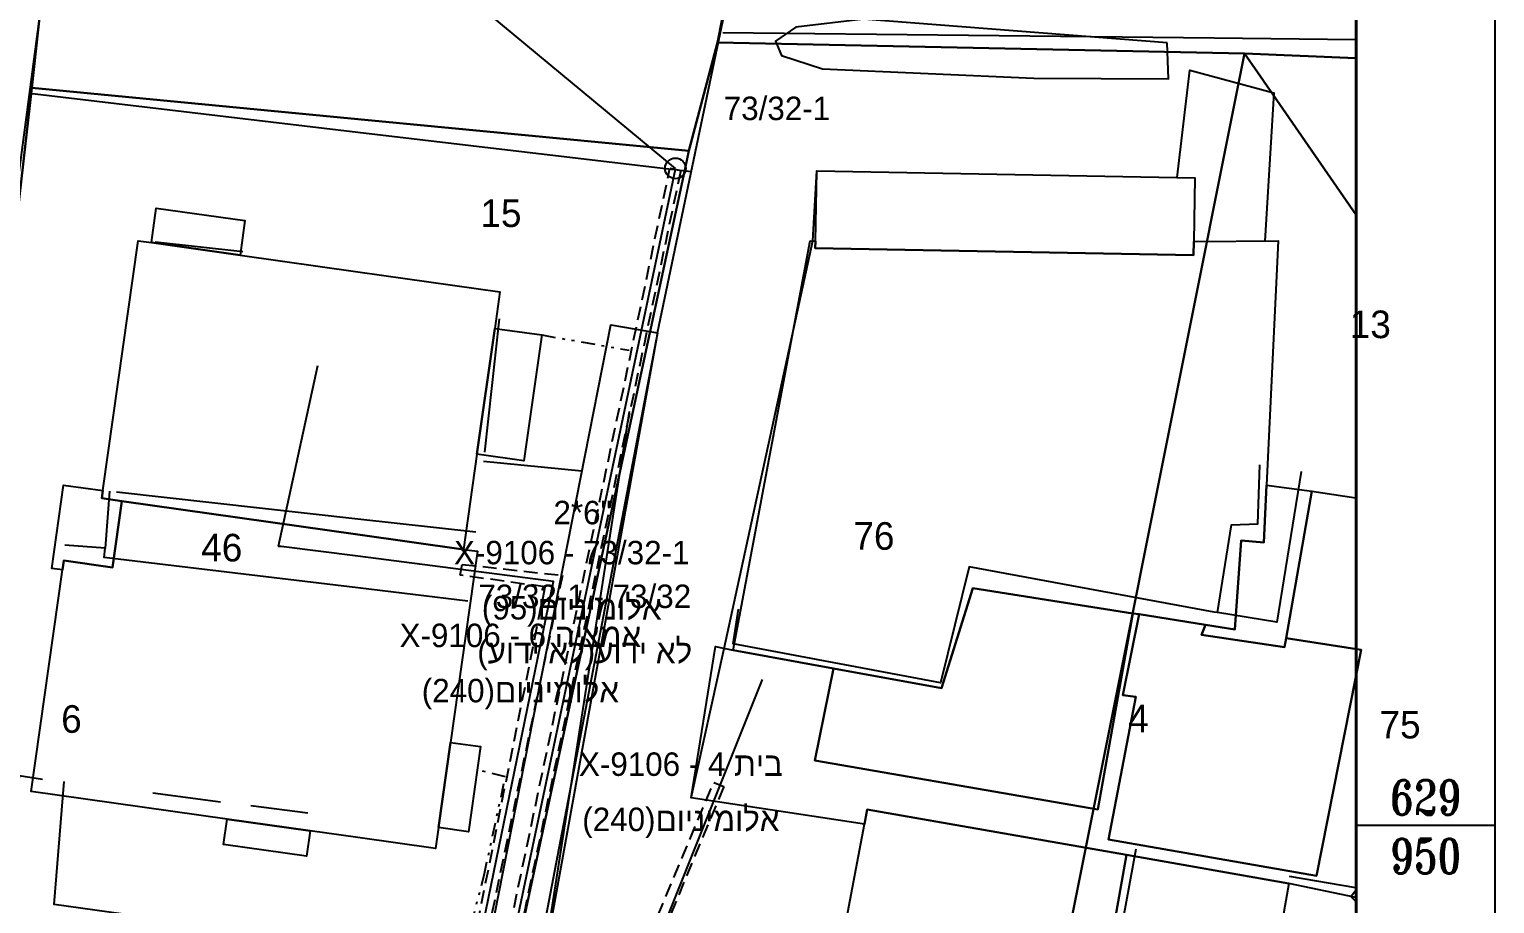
# Model space of a CAD drawing. Header units: metres. Extents: x 220080 to 220677, y 629869 to 630193.
# Drawn here: x 220457.1 to 220510.2, y 629947.2 to 629978.8 of the extents above; entities that cross this region are included whole.
import ezdxf
from ezdxf.enums import TextEntityAlignment as Align

# ---------------------------------------------------------------- set-up
doc = ezdxf.new("R2010")
doc.units = ezdxf.units.M
doc.header["$LTSCALE"] = 0.5
doc.header["$MEASUREMENT"] = 0
doc.linetypes.add('DASH15', pattern=[1.5, 1, -0.5])
doc.linetypes.add('DIVIDE25', pattern=[2.5, 1, -0.5, 0, -0.5, 0, -0.5])
for name, color, linetype in [('1201', 251, 'Continuous'), ('1202', 255, 'Continuous'), ('1601', 30, 'LANDBORDER'), ('1602', 40, 'Continuous'), ('1603', 40, 'Continuous'), ('2200', 252, 'Continuous'), ('2201', 252, 'Continuous'), ('2202', 255, 'Continuous'), ('2203', 7, 'Continuous'), ('2205', 252, 'Continuous'), ('2206', 252, 'Continuous'), ('2407', 252, 'DIVIDE25'), ('2419', 8, 'Continuous'), ('2601', 252, 'Continuous'), ('2602', 252, 'Continuous'), ('2603', 252, 'FENCE'), ('2604', 252, 'Continuous'), ('2605', 7, 'WALLSUP'), ('2619', 8, 'Continuous'), ('6031', 254, 'Continuous'), ('6091', 3, 'CABLEUNDEXIST03'), ('6141', 164, 'Continuous'), ('6151', 6, 'CABLEUNDEXIST03'), ('6151H', 6, 'CABLEUNDEXIST03'), ('6301', 7, 'Continuous'), ('6701', 7, 'DASH15'), ('6815', 255, 'Continuous'), ('6901', 132, 'Continuous'), ('6910', 210, 'Continuous'), ('6911', 3, 'Continuous'), ('6916', 7, 'Continuous'), ('9100', 7, 'Continuous')]:
    doc.layers.add(name, color=color, linetype=linetype)
doc.layers.get('2206').off()
doc.styles.add('coord', font='romant', dxfattribs={"width": 0.8})
doc.styles.add('HEBTXT', font='HEBTXT')
doc.linetypes.add('CABLEUNDEXIST03', pattern='A,3.5,[222,elecad.shx,S=0.01,R=0,X=0,Y=0],1.5', length=5)
doc.linetypes.add('FENCE', pattern='A,2,[223,elecad.shx,S=0.01,R=0,X=0,Y=0],8', length=10)
doc.linetypes.add('LANDBORDER', pattern='A,6.25,[208,elecad.shx,S=0.02,R=0,X=-0.6,Y=0],12.5,[208,elecad.shx,S=0.02,R=180,X=0.6,Y=0],6.25', length=25)
doc.linetypes.add('WALLSUP', pattern='A,2.5,[227,elecad.shx,S=0.5,R=0,X=0,Y=0],2.5', length=5)

# ---------------------------------------------------------------- blocks, each defined once
blk = doc.blocks.new('2206')
at = {"color": 0}
for p, q in [((0, -7.5), (0, 7.5)), ((-7.5, 0), (7.5, 0))]:
    blk.add_line(p, q, dxfattribs=at)
blk.add_circle((0, 0), 7.5, dxfattribs=at)
at = {"color": 0, "style": 'HEBTXT'}
for tag, p in [('NUM-FLOORS', (-0.9326794411930036, 2.09944040011563)), ('NUM-BUSNS-CUR', (-0.9046843154182732, -4.023433771471908))]:
    blk.add_attdef(tag, text='', height=2, dxfattribs=at).set_placement(p, align=Align.RIGHT)
for tag, p in [('NUM-ENTR', (0.8310165110487882, 2.09944040011563)), ('NUM-APTS-CUR', (0.8310165110487882, -4.023433771471908))]:
    blk.add_attdef(tag, p, '', height=2, dxfattribs=at)
blk.add_attdef('BLDG_TYPE', text='', height=2, dxfattribs=at).set_placement((0, -22.5), align=Align.CENTER)
at = {"layer": '2202', "style": 'HEBTXT'}
blk.add_attdef('BLDG_CH', text='', height=2, dxfattribs=at).set_placement((0, -25), align=Align.CENTER)
at = {"layer": '2203', "style": 'HEBTXT'}
for tag, p in [('BLDG_NUM', (0, -17.5)), ('BLDG_LETTER', (0, -20))]:
    blk.add_attdef(tag, text='', height=2, dxfattribs=at).set_placement(p, align=Align.CENTER)
at = {"layer": '9100', "style": 'HEBTXT'}
for tag, p in [('CITY_CODE', (0, -12.5)), ('STREET_CODE', (0, -15)), ('STRT_TYPE', (0, -27.5)), ('STREET_CODE_2', (0, -30)), ('BLDG_NUM_2', (0, -32.5)), ('BLDG_LETTER_2', (0, -35))]:
    blk.add_attdef(tag, text='', height=2, dxfattribs=at).set_placement(p, align=Align.CENTER)
blk = doc.blocks.new('1603')
at = {"color": 0, "style": 'HEBTXT'}
blk.add_attdef('PARCEL_NUM', text='', height=2, dxfattribs=at).set_placement((0, 1), align=Align.CENTER)
at = {"color": 0, "style": 'HEBTXT', "flags": 1}
blk.add_attdef('LOT_NUM', text='', height=2, dxfattribs=at).set_placement((0, -2.5), align=Align.CENTER)
blk = doc.blocks.new('6910')
at = {"color": 0, "style": 'HEBTXT', "flags": 1}
blk.add_attdef('CODE', (-2.918273786192863, 6.39860106401326), '', height=1.7, dxfattribs=at)
at = {"color": 0, "style": 'HEBTXT'}
for tag, p in [('PATH', (0.1685931892740369, 4.708077042660847)), ('HTCH', (0.1685931892740369, 2.708077042660845))]:
    blk.add_attdef(tag, text='', height=1.7, dxfattribs=at).set_placement(p, align=Align.MIDDLE_CENTER)
blk = doc.blocks.new('6911')
at = {"color": 0, "style": 'HEBTXT', "flags": 1}
blk.add_attdef('CODE', (-2.918273786192863, 6.39860106401326), '', height=1.7, dxfattribs=at)
at = {"color": 0, "style": 'HEBTXT'}
for tag, p in [('PATH', (0.1685931892740369, 4.708077042660847)), ('HTCH', (0.1685931892740369, 2.708077042660845))]:
    blk.add_attdef(tag, text='', height=1.7, dxfattribs=at).set_placement(p, align=Align.MIDDLE_CENTER)
blk = doc.blocks.new('6901')
at = {"color": 0, "style": 'HEBTXT', "flags": 1}
blk.add_attdef('CODE', (-2.918273786192863, 6.39860106401326), '', height=1.7, dxfattribs=at)
at = {"color": 0, "style": 'HEBTXT'}
for tag, p in [('PATH', (0.1685931892740369, 4.708077042660847)), ('HTCH', (0.1685931892740369, 2.708077042660845))]:
    blk.add_attdef(tag, text='', height=1.7, dxfattribs=at).set_placement(p, align=Align.MIDDLE_CENTER)
blk = doc.blocks.new('6301')
at = {"color": 0}
blk.add_circle((0, 0), 0.75, dxfattribs=at)
at = {"color": 0, "style": 'HEBTXT'}
blk.add_attdef('POLE_NUM', (1.75, 1.75), '', height=1.7, dxfattribs=at)
at = {"color": 0, "style": 'HEBTXT', "flags": 1}
blk.add_attdef('MAP_TYPE', (1.766372527975883, -0.7810773311465639), '', height=1.7, dxfattribs=at)
blk = doc.blocks.new('6916')
at = {"color": 0, "style": 'HEBTXT'}
for tag, p in [('HTCH', (0.0061625873548774, 3.526663091336763)), ('PIPE', (0.048843796360743, 1.329837929597704))]:
    blk.add_attdef(tag, text='', height=1.7, dxfattribs=at).set_placement(p, align=Align.MIDDLE_CENTER)

msp = doc.modelspace()

# ---------------------------------------------------------------- linework, layer by layer
at = {"layer": '1201'}
msp.add_line((220505.1607, 629950), (220510.1607, 629950), dxfattribs=at)
at = {"layer": '1202', "flags": 128}
for points in [[(220291.8616732179, 629875.3894020566), (220291.8616732179, 630109.1320157887), (220510.1607159845, 630109.1320157887), (220510.1607159845, 629875.3894020566)], [(220296.8616732179, 629880.3894020566), (220296.8616732179, 630104.1320157887), (220505.1607159845, 630104.1320157887), (220505.1607159845, 629880.3894020566)]]:
    msp.add_lwpolyline(points, close=True, dxfattribs=at)
at = {"layer": '1601'}
msp.add_lwpolyline([(220489.6611657984, 629880.4315956499), (220490.9833000004, 629885.4249000009), (220495.6215000004, 629903.0236000009), (220495.8346999995, 629903.9384000003), (220497.5, 629909.9600000009), (220479.1471999995, 629931.9923), (220478.6509999996, 629932.5879999995), (220474.2379000001, 629941.7334000003), (220474.0470000003, 629942.1290000007), (220474.3499999996, 629943.6099999994), (220480.852, 629973.8443999998), (220480.9759999998, 629974.4210000001), (220482.0089999996, 629978.3460000008), (220486.5149999997, 630001.1996999998), (220490.5236999998, 630012.7090000007), (220487.7632999998, 630015.7710999995), (220468.9804604014, 630034.5096158301)], dxfattribs=at)
at = {"layer": '1602'}
for points in [[(220468.9804604013, 630008.0695872244), (220482.7602000004, 630002.8880000003), (220487.7632999998, 630015.7710999995), (220490.5236999998, 630012.7090000007), (220486.5149999997, 630001.1996999998), (220482.0089999996, 629978.3460000008), (220480.9759999998, 629974.4210000001), (220468.9804604013, 629975.5754322492)], [(220505.1348463315, 629977.7789839968), (220501.0999999996, 629977.9499999993), (220482.0089999996, 629978.3460000008), (220486.5149999997, 630001.1996999998), (220490.5236999998, 630012.7090000007), (220505.1348463315, 629997.9277152037)], [(220505.1348463315, 629938.6043890145), (220504.0568000004, 629938.6351999994), (220493.4946999997, 629939.8823000006), (220501.0999999996, 629977.9499999993), (220501.5652999999, 629977.2776999995), (220505.1348463315, 629972.1208067732)], [(220505.1348463315, 629972.1208067732), (220501.5652999999, 629977.2776999995), (220501.0999999996, 629977.9499999993), (220505.1348463315, 629977.7789839968)], [(220468.9804604013, 629975.5754322492), (220480.9759999998, 629974.4210000001), (220480.852, 629973.8443999998), (220474.3499999996, 629943.6099999994), (220474.0470000003, 629942.1290000007), (220468.9804604013, 629942.6338543759)]]:
    msp.add_lwpolyline(points, dxfattribs=at)
at = {"layer": '1602', "linetype": 'Continuous'}
msp.add_lwpolyline([(220449.9326999998, 629967.1381000001), (220424.1095000003, 629971.4328000005), (220424.9102999996, 629977.2252999991), (220403.8375000004, 629979.9429000001), (220406.7208000002, 629999.0850000009), (220458.7055000002, 629990.7565000001), (220457.1798999999, 629976.7111000009), (220455.9632999999, 629966.1776999999)], close=True, dxfattribs=at)
for points in [[(220468.9804604013, 629975.5754322492), (220457.1798999999, 629976.7111000009), (220458.7055000002, 629990.7565000001)], [(220468.9804604013, 629942.6338543759), (220446.9066000003, 629944.8333999999), (220449.9326999998, 629967.1381000001), (220455.9632999999, 629966.1776999999), (220457.1798999999, 629976.7111000009), (220468.9804604013, 629975.5754322492)]]:
    msp.add_lwpolyline(points, dxfattribs=at)
at = {"layer": '1602'}
msp.add_lwpolyline([(220474.0470000003, 629942.1290000007), (220474.3499999996, 629943.6099999994), (220480.852, 629973.8443999998), (220480.9759999998, 629974.4210000001), (220482.0089999996, 629978.3460000008), (220501.0999999996, 629977.9499999993), (220493.4946999997, 629939.8823000006)], close=True, dxfattribs=at)
at = {"layer": '2200', "linetype": 'Continuous'}
for points in [[(220464.1205000002, 629949.2959000003), (220464.2509000003, 629950.2206999995), (220457.1535, 629951.2221000008), (220458.2851, 629959.2426999994), (220457.8986999998, 629959.2972999997), (220458.3249000004, 629962.3175000008), (220459.7471000003, 629962.1169000007), (220461.0241, 629971.1675000004), (220461.5043000001, 629971.0998999998), (220461.6807000004, 629972.3507000003), (220464.8941000002, 629971.8972999994), (220464.7175000003, 629970.6465000007), (220468.9804604013, 629970.0449996585)], [(220468.9804604013, 629949.5532969013), (220467.2581000002, 629949.7962999996), (220467.1275000004, 629948.8717), (220464.1205000002, 629949.2959000003)]]:
    msp.add_lwpolyline(points, dxfattribs=at)
at = {"layer": '2200'}
msp.add_lwpolyline([(220468.9804604013, 629970.0449996585), (220474.1278999997, 629969.3187000006), (220473.9413000001, 629967.9956999999), (220475.6432999996, 629967.7555), (220475.0000999998, 629963.1974999998), (220473.2981000002, 629963.4375), (220472.8117000004, 629959.9902999997), (220473.3129000003, 629959.9195000008), (220472.3365000002, 629952.9997000005), (220473.4294999996, 629952.8454999998), (220472.9943000004, 629949.7607000005), (220471.9013, 629949.9148999993), (220471.7943000002, 629949.1563000008), (220468.9804604013, 629949.5532969013)], dxfattribs=at)
msp.add_lwpolyline([(220495.7873, 629950.5625), (220485.5383000001, 629952.3439000007), (220485.8753000004, 629954.0090999994), (220486.2122999998, 629955.6743000001), (220490.1217, 629954.9657000005), (220491.2522999998, 629958.5846999995), (220497.0595000004, 629957.6710999999)], close=True, dxfattribs=at)
at = {"layer": '2201'}
for points in [[(220505.1348463315, 629935.7281711156), (220504.4051000001, 629932.5616999995), (220499.7796999998, 629929.2451000009), (220492.8009000001, 629930.5163000003), (220489.8081, 629934.9246999994), (220490.0235000001, 629936.3004999999), (220484.9134999998, 629937.2279000003), (220487.3327000001, 629950.0313000008), (220481.0592999998, 629950.9938999992), (220482.2536000004, 629956.4033000004), (220485.46, 629971.1594999991), (220485.6064999998, 629973.7013000008), (220499.3048999999, 629973.4419), (220499.2615, 629971.1467000004), (220502.3239000002, 629971.1614999995), (220501.8991, 629962.3167000003), (220503.5365000004, 629962.0956999995), (220505.1348463315, 629961.8567090986)], [(220505.1348463315, 629947.3792306131), (220502.7039000001, 629947.8852999993), (220502.0595000004, 629944.2470999993), (220503.2160999998, 629943.5391000006), (220505.1348463315, 629940.5133954533)]]:
    msp.add_lwpolyline(points, dxfattribs=at)
msp.add_lwpolyline([(220491.2522999998, 629958.5846999995), (220490.1217, 629954.9657000005), (220486.2122999998, 629955.6743000001), (220485.8753000004, 629954.0090999994), (220485.5383000001, 629952.3439000007), (220495.7873, 629950.5625), (220497.0595000004, 629957.6710999999)], close=True, dxfattribs=at)
at = {"layer": '2205', "linetype": 'Continuous'}
for p, q in [((220461.6452000001, 629971.1339999996), (220464.8208999997, 629970.7753999997)), ((220473.5773, 629963.5160000008), (220474.1164999995, 629968.3358999994)), ((220460.2443000004, 629962.0727999993), (220468.9804604013, 629961.0971759058)), ((220461.5559999999, 629951.1682999991), (220464.0130000003, 629950.8475000001)), ((220465.1008000001, 629950.7071000002), (220467.1655999999, 629950.4494000003))]:
    msp.add_line(p, q, dxfattribs=at)
at = {"layer": '2205'}
for p, q in [((220473.5773, 629963.5160000008), (220474.1164999995, 629968.3358999994)), ((220468.9804604013, 629961.0971759058), (220473.2533, 629960.6199999992)), ((220500.1179999998, 629957.7019999996), (220500, 629957.7185999993))]:
    msp.add_line(p, q, dxfattribs=at)
for points in [[(220499.2614000002, 629971.1467000004), (220499.2517999997, 629970.6403999999), (220485.5533999996, 629970.8998000007), (220485.5581999999, 629971.1570999995), (220485.6063999999, 629973.7011999991), (220499.3048, 629973.4418000001)], [(220485.5581999999, 629971.1570999995), (220485.5533999996, 629970.8998000007), (220499.2517999997, 629970.6403999999), (220499.2614000002, 629971.1467000004), (220502.3239000002, 629971.1613999996), (220501.8990000002, 629962.3167000003), (220501.7992000002, 629960.2404999994), (220500.9796000002, 629960.3048999999), (220500.7514000004, 629957.0901999995), (220499.6819000002, 629957.2584000006), (220497.2795000002, 629957.6363999993), (220497.0593999997, 629957.6710000001), (220491.2522999998, 629958.5845999997), (220490.1217, 629954.9657000005), (220486.2122999998, 629955.6743000001), (220482.5755000003, 629956.3334999997), (220485.3617000002, 629971.1618000008)], [(220485.5581999999, 629971.1570999995), (220485.5533999996, 629970.8998000007), (220499.2517999997, 629970.6403999999), (220499.2614000002, 629971.1467000004), (220502.3239000002, 629971.1613999996), (220501.8990000002, 629962.3167000003), (220501.7992000002, 629960.2404999994), (220500.9796000002, 629960.3048999999), (220500.7514000004, 629957.0901999995), (220499.6819000002, 629957.2584000006), (220497.2795000002, 629957.6363999993), (220497.0593999997, 629957.6710000001), (220491.2522999998, 629958.5845999997), (220490.1217, 629954.9657000005), (220486.2122999998, 629955.6743000001), (220482.5755000003, 629956.3334999997), (220485.3617000002, 629971.1618000008)], [(220473.2981000002, 629963.4375), (220473.9412000002, 629967.9956), (220475.6431999998, 629967.7554000001), (220475.0000999998, 629963.1974)], [(220502.6091999998, 629956.7774), (220502.5510999998, 629956.4438000005), (220499.5434999997, 629956.8892000001), (220499.6819000002, 629957.2584000006), (220500.7514000004, 629957.0901999995), (220500.9796000002, 629960.3048999999), (220501.7992000002, 629960.2404999994), (220501.8990000002, 629962.3167000003), (220503.5365000004, 629962.0956999995)], [(220502.6091999998, 629956.7774), (220502.5510999998, 629956.4438000005), (220499.5434999997, 629956.8892000001), (220499.6819000002, 629957.2584000006), (220500.7514000004, 629957.0901999995), (220500.9796000002, 629960.3048999999), (220501.7992000002, 629960.2404999994), (220501.8990000002, 629962.3167000003), (220503.5365000004, 629962.0956999995)], [(220499.6819000002, 629957.2584000006), (220499.5434999997, 629956.8892000001), (220502.5510999998, 629956.4438000005), (220502.6091999998, 629956.7774), (220505.3218999999, 629956.3477999996), (220503.7063999996, 629948.1635999996), (220496.1776000001, 629949.4757000003), (220497.1629999997, 629954.6479000002), (220496.6936999997, 629954.7045000009), (220497.2795000002, 629957.6363999993)], [(220499.6819000002, 629957.2584000006), (220499.5434999997, 629956.8892000001), (220502.5510999998, 629956.4438000005), (220502.6091999998, 629956.7774), (220505.3218999999, 629956.3477999996), (220503.7063999996, 629948.1635999996), (220496.1776000001, 629949.4757000003), (220497.1629999997, 629954.6479000002), (220496.6936999997, 629954.7045000009), (220497.2795000002, 629957.6363999993)], [(220472.3365000002, 629952.9997000005), (220473.4293999998, 629952.8454999998), (220472.9941999996, 629949.7607000005), (220471.9013, 629949.9148999993)], [(220496.8234999999, 629948.9266999997), (220496.1931999996, 629945.3918999992), (220495.4573999997, 629945.4637000002), (220490.9221999999, 629942.0437000003), (220490.0234000003, 629936.3004999999), (220484.9134999998, 629937.2279000003), (220487.3327000001, 629950.0313000008), (220487.4349999996, 629950.5726999994)], [(220496.8234999999, 629948.9266999997), (220496.1931999996, 629945.3918999992), (220495.4573999997, 629945.4637000002), (220490.9221999999, 629942.0437000003), (220490.0234000003, 629936.3004999999), (220484.9134999998, 629937.2279000003), (220487.3327000001, 629950.0313000008), (220487.4349999996, 629950.5726999994)]]:
    msp.add_lwpolyline(points, close=True, dxfattribs=at)
at = {"layer": '2205', "linetype": 'Continuous'}
for points in [[(220464.7175000003, 629970.6464000009), (220461.5042000003, 629971.0998), (220461.6805999996, 629972.3506000005), (220464.8940000003, 629971.8971999995)], [(220464.7175000003, 629970.6464000009), (220461.5042000003, 629971.0998), (220461.6805999996, 629972.3506000005), (220464.8940000003, 629971.8971999995)], [(220459.7471000003, 629962.1168000009), (220459.7078999998, 629961.8389999997), (220460.4289999995, 629961.7372999992), (220460.0904000001, 629959.3379999995), (220458.3333999999, 629959.5858999994), (220458.2850000001, 629959.2426999994), (220457.8986999998, 629959.2971999999), (220458.3249000004, 629962.3173999991)], [(220467.2580000004, 629949.7962999996), (220467.1275000004, 629948.8716000002), (220464.1204000004, 629949.2958000004), (220464.2509000003, 629950.2205999997)]]:
    msp.add_lwpolyline(points, close=True, dxfattribs=at)
for points in [[(220468.9804604013, 629960.5307572855), (220460.4289999995, 629961.7372999992), (220459.7078999998, 629961.8389999997), (220459.7471000003, 629962.1168000009), (220461.0241, 629971.1675000004), (220461.5042000003, 629971.0998)], [(220468.9804604013, 629960.5307572855), (220460.4289999995, 629961.7372999992), (220459.7078999998, 629961.8389999997), (220459.7471000003, 629962.1168000009), (220461.0241, 629971.1675000004), (220461.5042000003, 629971.0998)], [(220461.5042000003, 629971.0998), (220464.7175000003, 629970.6464000009), (220468.9804604013, 629970.044944959)], [(220461.5042000003, 629971.0998), (220464.7175000003, 629970.6464000009), (220468.9804604013, 629970.044944959)], [(220459.9842999997, 629962.1018000003), (220459.8291999996, 629960.0304000005), (220458.3674999997, 629960.1437999997)], [(220468.9804604013, 629949.5532827926), (220467.2580000004, 629949.7962999996), (220464.2509000003, 629950.2205999997), (220457.1534000002, 629951.2219999991), (220458.2850000001, 629959.2426999994), (220458.3333999999, 629959.5858999994), (220460.0904000001, 629959.3379999995), (220460.4289999995, 629961.7372999992), (220468.9804604013, 629960.5307572855)], [(220468.9804604013, 629949.5532827926), (220467.2580000004, 629949.7962999996), (220464.2509000003, 629950.2205999997), (220457.1534000002, 629951.2219999991), (220458.2850000001, 629959.2426999994), (220458.3333999999, 629959.5858999994), (220460.0904000001, 629959.3379999995), (220460.4289999995, 629961.7372999992), (220468.9804604013, 629960.5307572855)], [(220468.9804604013, 629958.5932927816), (220459.7950999998, 629959.6892000008), (220459.8291999996, 629960.0304000005)]]:
    msp.add_lwpolyline(points, dxfattribs=at)
at = {"layer": '2205'}
for points in [[(220468.9804604013, 629970.044944959), (220474.1278999997, 629969.3187000006), (220473.9412000002, 629967.9956), (220473.2981000002, 629963.4375), (220472.8117000004, 629959.9901999999), (220468.9804604013, 629960.5307572855)], [(220468.9804604013, 629970.044944959), (220474.1278999997, 629969.3187000006), (220473.9412000002, 629967.9956), (220473.2981000002, 629963.4375), (220472.8117000004, 629959.9901999999), (220468.9804604013, 629960.5307572855)], [(220503.1500000004, 629962.8120000008), (220502.2659999998, 629957.3499999996), (220500.1179999998, 629957.7019999996), (220500.6270000003, 629960.8829999994), (220501.5789999999, 629960.9140000008), (220501.6546, 629963.0540999994)], [(220505.1348463315, 629947.3791922204), (220502.7038000003, 629947.8851999994), (220496.8234999999, 629948.9266999997), (220487.4349999996, 629950.5726999994), (220487.3327000001, 629950.0313000008), (220481.0592999998, 629950.9938999992), (220481.9316999996, 629956.4730999991), (220482.5755000003, 629956.3334999997), (220486.2122999998, 629955.6743000001), (220485.8753000004, 629954.0090999994), (220485.5383000001, 629952.3439000007), (220495.7873, 629950.5625), (220497.0593999997, 629957.6710000001), (220497.2795000002, 629957.6363999993), (220496.6936999997, 629954.7045000009), (220497.1629999997, 629954.6479000002), (220496.1776000001, 629949.4757000003), (220503.7063999996, 629948.1635999996), (220505.3218999999, 629956.3477999996), (220502.6091999998, 629956.7774), (220503.5365000004, 629962.0956999995), (220505.1348463315, 629961.85667303)], [(220505.1348463315, 629947.3791922204), (220502.7038000003, 629947.8851999994), (220496.8234999999, 629948.9266999997), (220487.4349999996, 629950.5726999994), (220487.3327000001, 629950.0313000008), (220481.0592999998, 629950.9938999992), (220481.9316999996, 629956.4730999991), (220482.5755000003, 629956.3334999997), (220486.2122999998, 629955.6743000001), (220485.8753000004, 629954.0090999994), (220485.5383000001, 629952.3439000007), (220495.7873, 629950.5625), (220497.0593999997, 629957.6710000001), (220497.2795000002, 629957.6363999993), (220496.6936999997, 629954.7045000009), (220497.1629999997, 629954.6479000002), (220496.1776000001, 629949.4757000003), (220503.7063999996, 629948.1635999996), (220505.3218999999, 629956.3477999996), (220502.6091999998, 629956.7774), (220503.5365000004, 629962.0956999995), (220505.1348463315, 629961.85667303)], [(220468.9804604013, 629960.5307572855), (220472.8117000004, 629959.9901999999), (220473.3128000004, 629959.9195000008), (220472.3365000002, 629952.9997000005), (220471.9013, 629949.9148999993), (220471.7942000004, 629949.1563000008), (220468.9804604013, 629949.5532827926)], [(220468.9804604013, 629960.5307572855), (220472.8117000004, 629959.9901999999), (220473.3128000004, 629959.9195000008), (220472.3365000002, 629952.9997000005), (220471.9013, 629949.9148999993), (220471.7942000004, 629949.1563000008), (220468.9804604013, 629949.5532827926)], [(220500, 629957.7185999993), (220491.1229999997, 629959.3560000006), (220490.091, 629955.1569999997), (220482.5719999997, 629956.5690000001), (220482.7737999996, 629957.8239999991)], [(220472.9699999997, 629958.1173), (220468.9804604013, 629958.5932927816)], [(220505.1348463315, 629935.7281711156), (220504.4051000001, 629932.5616999995), (220499.7796999998, 629929.2451000009), (220492.8009000001, 629930.5163000003), (220489.8081, 629934.9246999994), (220490.0234000003, 629936.3004999999), (220490.9221999999, 629942.0437000003), (220495.4573999997, 629945.4637000002), (220496.1931999996, 629945.3918999992), (220496.8234999999, 629948.9266999997), (220502.7038000003, 629947.8851999994), (220502.0593999997, 629944.2469999995), (220503.2160999998, 629943.5390000008), (220505.1348463315, 629940.513365799)], [(220505.1348463315, 629935.7281711156), (220504.4051000001, 629932.5616999995), (220499.7796999998, 629929.2451000009), (220492.8009000001, 629930.5163000003), (220489.8081, 629934.9246999994), (220490.0234000003, 629936.3004999999), (220490.9221999999, 629942.0437000003), (220495.4573999997, 629945.4637000002), (220496.1931999996, 629945.3918999992), (220496.8234999999, 629948.9266999997), (220502.7038000003, 629947.8851999994), (220502.0593999997, 629944.2469999995), (220503.2160999998, 629943.5390000008), (220505.1348463315, 629940.513365799)], [(220497.1569999997, 629949.1242999993), (220496.7029999997, 629946.6341999993), (220496.4360999996, 629946.6758999992), (220496.2729000002, 629945.6246000007)]]:
    msp.add_lwpolyline(points, dxfattribs=at)
at = {"layer": '2407'}
msp.add_line((220475.6432999996, 629967.7555), (220478.8114, 629967.2036000006), dxfattribs=at)
msp.add_lwpolyline([(220472.3724999996, 629943.5979999993), (220473.5547000002, 629948.1833999995), (220474.3274999997, 629951.7451000009), (220473.3108000001, 629952.0041000005)], dxfattribs=at)
at = {"layer": '2419'}
msp.add_lwpolyline([(220498.6643000003, 629973.4539999999), (220499.1195999999, 629977.3482000008), (220502.1593000004, 629976.5288999993), (220501.8360000001, 629971.1590999998)], dxfattribs=at)
at = {"layer": '2601', "linetype": 'Continuous'}
msp.add_line((220460.1802000003, 630000), (220456.2843000004, 629970.4438000005), dxfattribs=at)
at = {"layer": '2601'}
for p, q in [((220482.2019999996, 629978.7170000002), (220500, 629978.5153999999)), ((220500, 629978.5153999999), (220505.1348463315, 629978.4572544534))]:
    msp.add_line(p, q, dxfattribs=at)
msp.add_lwpolyline([(220479.8370000003, 629967.8350000009), (220483.6940000001, 629986.227), (220485.3729999997, 629995.8509999998), (220485.8263999997, 629998.4500999991)], dxfattribs=at)
at = {"layer": '2602'}
msp.add_line((220477.0999999996, 629962.8249999993), (220473.5379999997, 629963.1710000001), dxfattribs=at)
at = {"layer": '2603', "linetype": 'FENCE'}
msp.add_line((220457.0839, 629976.5099), (220468.9804604013, 629975.101738543), dxfattribs=at)
at = {"layer": '2603'}
msp.add_line((220468.9804604013, 629975.101738543), (220481.0609999998, 629973.6718000006), dxfattribs=at)
msp.add_lwpolyline([(220505.1348463315, 629947.723466722), (220502.7246000003, 629948.1363999993)], dxfattribs=at)
at = {"layer": '2604'}
for points in [[(220498.3030000003, 629978.3340000007), (220487.2939999998, 629979.1970000006), (220484.8530000001, 629978.9039999992), (220484.1129999999, 629978.4020000007), (220484.3289999999, 629977.8800000008), (220485.818, 629977.3990000002), (220493.4639999997, 629977.0600000005), (220498.341, 629977.0370000005)], [(220473.3210000005, 629943.5950000007), (220478.1409999998, 629968.1229999997), (220479.8370000003, 629967.8350000009), (220475.1490000002, 629943.3509999998)]]:
    msp.add_lwpolyline(points, close=True, dxfattribs=at)
at = {"layer": '2604', "linetype": 'Continuous'}
for points in [[(220457.5555999996, 629951.6582999993), (220456.7130000005, 629951.7909999993), (220456.2369999997, 629945.5749999993), (220468.9804604013, 629943.8440126466)], [(220468.9804604013, 629945.5969511417), (220457.977, 629947.1229999997), (220458.3497000001, 629951.5811999999)]]:
    msp.add_lwpolyline(points, dxfattribs=at)
at = {"layer": '2604'}
msp.add_lwpolyline([(220505.1348463315, 629947.2330227392), (220504.9529999997, 629947.4110000003), (220505.1348463315, 629947.6478231302)], dxfattribs=at)
at = {"layer": '2605'}
msp.add_line((220479.8370000003, 629967.8350000009), (220475.3169999998, 629942.8230000008), dxfattribs=at)
at = {"layer": '2619', "linetype": 'Continuous'}
msp.add_line((220460.1802000003, 630000), (220456.2843000004, 629970.4438000005), dxfattribs=at)
at = {"layer": '2619'}
for p, q in [((220482.2019999996, 629978.7170000002), (220500, 629978.5153999999)), ((220500, 629978.5153999999), (220505.1348463315, 629978.4572544534))]:
    msp.add_line(p, q, dxfattribs=at)
msp.add_lwpolyline([(220479.8370000003, 629967.8350000009), (220483.6940000001, 629986.227), (220485.3729999997, 629995.8509999998), (220485.8263999997, 629998.4500999991)], dxfattribs=at)
at = {"layer": '6031'}
msp.add_line((220478.8158999998, 629964.9889000002), (220475.2479999997, 629942.1731000002), dxfattribs=at)
at = {"layer": '6091'}
msp.add_lwpolyline([(220480.4851000002, 629973.7892000005), (220480.4808999998, 629973.7530000005), (220473.7518999996, 629941.8399999999), (220475.3958000001, 629940.3128999993), (220477.8087999998, 629940.3090000004), (220477.8087999998, 629939.9041000009), (220477.5469000004, 629939.9041000009), (220477.5488, 629939.9947999995)], dxfattribs=at)
at = {"layer": '6141'}
msp.add_line((220480.4851000002, 629973.7892000005), (220468.9129999997, 629983.3786999993), dxfattribs=at)
at = {"layer": '6151', "linetype": 'CABLEUNDEXIST03'}
msp.add_lwpolyline([(220468.9804604013, 629959.7375734703), (220466.2072999999, 629960.0956999995), (220466.0939999996, 629960.0950000007)], dxfattribs=at)
at = {"layer": '6151'}
for points in [[(220477.1988000004, 629939.9947999995), (220477.1988000004, 629939.8791000005), (220477.0420000004, 629939.8791000005), (220477.0420000004, 629940.4279999994), (220476.5132999998, 629940.9026999995), (220476.3431000002, 629940.7338999994), (220473.9824999999, 629940.1806000005), (220473.0160999997, 629940.9262000006), (220473.0141000003, 629941.0549999997), (220472.9610000001, 629944.3460000008), (220473.4375, 629946.0087000001), (220476.0679000001, 629958.8223000001), (220468.9804604013, 629959.7375734703)], [(220483.6267999997, 629955.2786999997), (220477.6815999998, 629940.4221999999), (220477.6825999999, 629939.9703000002), (220477.4084999999, 629939.9692000002), (220477.4088000003, 629939.9947999995)]]:
    msp.add_lwpolyline(points, dxfattribs=at)
at = {"layer": '6151H', "linetype": 'CABLEUNDEXIST03', "flags": 128}
msp.add_lwpolyline([(220467.5187999997, 629966.6371999998), (220466.0939999996, 629960.0950000007)], dxfattribs=at)
at = {"layer": '6701'}
for points in [[(220473.9477000004, 629941.7986999992), (220473.5563000003, 629941.8813000005), (220480.2852999996, 629973.7942999993), (220480.6766999997, 629973.7116999999)], [(220473.7660999997, 629946.4715), (220473.1615000004, 629944.3194999993), (220473.1920999996, 629942.4188000001), (220473.1955000004, 629942.2082000002), (220473.2144999998, 629941.0256999992), (220474.0294000003, 629940.3969999999), (220476.2423999999, 629940.9156999998), (220476.3724999996, 629941.0447000004), (220476.6540999999, 629940.7607000005), (220476.4437999995, 629940.5521000009), (220473.9356000004, 629939.9641999993), (220472.8175999997, 629940.8267000001), (220472.7604999999, 629944.3725000005), (220473.3170999996, 629946.4230000004), (220475.7663000003, 629958.6317999996), (220472.6864999998, 629959.0551999994), (220472.7605999997, 629959.4466999993), (220476.3907000003, 629959.0446000006)], [(220477.9100000001, 629941.0280000009), (220477.5410000002, 629941.182), (220481.8729999997, 629951.5500000007), (220482.2419999996, 629951.3959999997)]]:
    msp.add_lwpolyline(points, close=True, dxfattribs=at)
at = {"layer": '6815'}
msp.add_lwpolyline([(220296.8701413068, 629880.4315956499), (220505.1348463315, 629880.4315956499), (220505.1348463315, 630104.1056769805), (220296.8701413068, 630104.1056769805)], close=True, dxfattribs=at)

# ---------------------------------------------------------------- block references
at = {"layer": '1603', "xscale": 0.5, "yscale": 0.5, "zscale": 0.5}
for p, values in [((220487.6753000002, 629959.4748999998), {'PARCEL_NUM': '76'}), ((220506.7335999999, 629952.6403000001), {'PARCEL_NUM': '75'})]:
    msp.add_blockref('1603', p, dxfattribs=at).add_auto_attribs(values)
at = {"layer": '1603', "linetype": 'Continuous', "xscale": 0.5, "yscale": 0.5, "zscale": 0.5}
msp.add_blockref('1603', (220464.0528999995, 629959.0525000002), dxfattribs=at).add_auto_attribs({'PARCEL_NUM': '46'})
at = {"layer": '2206'}
ref = msp.add_blockref('2206', (220474.1665000003, 629989.1659999993), dxfattribs=dict(at, xscale=0.5, yscale=0.5, zscale=0.5))
ref.add_attrib('BLDG_NUM', '15', dxfattribs={"layer": '2203', "height": 1, "style": 'HEBTXT'}).set_placement((220474.1665000003, 629971.6659999993), align=Align.CENTER)
ref = msp.add_blockref('2206', (220505.6549000004, 629985.1403999999), dxfattribs=dict(at, xscale=0.5, yscale=0.5, zscale=0.5))
ref.add_attrib('BLDG_NUM', '13', dxfattribs={"layer": '2203', "height": 1, "style": 'HEBTXT'}).set_placement((220505.6549000004, 629967.6403999999), align=Align.CENTER)
ref = msp.add_blockref('2206', (220497.2560999999, 629970.8596999999), dxfattribs=dict(at, xscale=0.5, yscale=0.5, zscale=0.5))
ref.add_attrib('BLDG_NUM', '4', dxfattribs={"layer": '2203', "height": 1, "style": 'HEBTXT'}).set_placement((220497.2560999999, 629953.3596999999), align=Align.CENTER)
ref = msp.add_blockref('2206', (220490.5760000004, 629956.6456000004), dxfattribs=dict(at, xscale=0.5, yscale=0.5, zscale=0.5))
ref.add_attrib('BLDG_NUM', '2', dxfattribs={"layer": '2203', "height": 1, "style": 'HEBTXT'}).set_placement((220490.5760000004, 629939.1456000004), align=Align.CENTER)
ref = msp.add_blockref('2206', (220468.7011000002, 629954.5033999998), dxfattribs=dict(at, xscale=0.5, yscale=0.5, zscale=0.5))
ref.add_attrib('BLDG_NUM', '6', dxfattribs={"layer": '2203', "height": 1, "style": 'HEBTXT'}).set_placement((220468.7011000002, 629937.0033999998), align=Align.CENTER)
ref = msp.add_blockref('2206', (220482.9797999999, 629952.9747000001), dxfattribs=dict(at, xscale=0.5, yscale=0.5, zscale=0.5))
ref.add_attrib('BLDG_NUM', '4', dxfattribs={"layer": '2203', "height": 1, "style": 'HEBTXT'}).set_placement((220482.9797999999, 629935.4747000001), align=Align.CENTER)
at = {"layer": '2206', "linetype": 'Continuous'}
ref = msp.add_blockref('2206', (220458.2997000003, 629953.3451000005), dxfattribs=dict(at, xscale=0.01, yscale=0.01, zscale=0.5))
ref.add_attrib('BLDG_NUM', '6', dxfattribs={"layer": '2203', "height": 1, "style": 'HEBTXT'}).set_placement((220458.6092238098, 629953.3451000005), align=Align.CENTER)
at = {"layer": '6301'}
ref = msp.add_blockref('6301', (220480.4851000002, 629973.7892000005), dxfattribs=dict(at, xscale=0.5, yscale=0.5, zscale=0.5))
ref.add_attrib('POLE_NUM', '73/32-1', (220482.2351000002, 629975.5392000005), dxfattribs={"layer": '0', "color": 0, "height": 0.85, "style": 'HEBTXT'})
at = {"layer": '6901'}
ref = msp.add_blockref('6901', (220477.0319999997, 629953.5810000002), dxfattribs=dict(at, xscale=0.5, yscale=0.5, zscale=0.5))
ref.add_attrib('PATH', '73/32-1 - 73/32', dxfattribs={"layer": '0', "color": 0, "height": 0.85, "style": 'HEBTXT'}).set_placement((220477.2005931889, 629958.289077043), align=Align.MIDDLE_CENTER)
ref.add_attrib('HTCH', '(עודי אל)עודי אל', dxfattribs={"layer": '0', "color": 0, "height": 0.85, "style": 'HEBTXT'}).set_placement((220477.2005931889, 629956.289077043), align=Align.MIDDLE_CENTER)
at = {"layer": '6910'}
ref = msp.add_blockref('6910', (220474.7012999998, 629952.1653000005), dxfattribs=dict(at, xscale=0.5, yscale=0.5, zscale=0.5))
ref.add_attrib('PATH', 'X-9106 - 6 היצמא', dxfattribs={"layer": '0', "color": 0, "height": 0.85, "style": 'HEBTXT'}).set_placement((220474.8698931891, 629956.8733770432), align=Align.MIDDLE_CENTER)
ref.add_attrib('HTCH', '(240)םוינימולא', dxfattribs={"layer": '0', "color": 0, "height": 0.85, "style": 'HEBTXT'}).set_placement((220474.8698931891, 629954.8733770432), align=Align.MIDDLE_CENTER)
ref = msp.add_blockref('6910', (220480.5146000003, 629947.5014999993), dxfattribs=dict(at, xscale=0.5, yscale=0.5, zscale=0.5))
ref.add_attrib('PATH', 'X-9106 - 4 תיב', dxfattribs={"layer": '0', "color": 0, "height": 0.85, "style": 'HEBTXT'}).set_placement((220480.6831931896, 629952.209577042), align=Align.MIDDLE_CENTER)
ref.add_attrib('HTCH', '(240)םוינימולא', dxfattribs={"layer": '0', "color": 0, "height": 0.85, "style": 'HEBTXT'}).set_placement((220480.6831931896, 629950.209577042), align=Align.MIDDLE_CENTER)
at = {"layer": '6911'}
ref = msp.add_blockref('6911', (220476.5615999997, 629955.1654000003), dxfattribs=dict(at, xscale=0.5, yscale=0.5, zscale=0.5))
ref.add_attrib('PATH', 'X-9106 - 73/32-1', dxfattribs={"layer": '0', "color": 0, "height": 0.85, "style": 'HEBTXT'}).set_placement((220476.7301931889, 629959.873477043), align=Align.MIDDLE_CENTER)
ref.add_attrib('HTCH', '(95)םוינימולא', dxfattribs={"layer": '0', "color": 0, "height": 0.85, "style": 'HEBTXT'}).set_placement((220476.7301931889, 629957.873477043), align=Align.MIDDLE_CENTER)
at = {"layer": '6916'}
ref = msp.add_blockref('6916', (220477.1164999995, 629957.7964999992), dxfattribs=dict(at, xscale=0.5, yscale=0.5, zscale=0.5))
ref.add_attrib('HTCH', '2*6"', dxfattribs={"layer": '0', "color": 0, "height": 0.85, "style": 'HEBTXT'}).set_placement((220477.1226625869, 629961.3231630906), align=Align.MIDDLE_CENTER)

# ---------------------------------------------------------------- texts
at = {"layer": '1201', "style": 'coord', "width": 0.8}
msp.add_text('629', height=1.25, dxfattribs=at).set_placement((220507.6607, 629950), align=Align.BOTTOM_CENTER)
msp.add_text('950', height=1.25, dxfattribs=at).set_placement((220507.6607, 629949.5), align=Align.TOP_CENTER)

doc.saveas('drawing.dxf')
